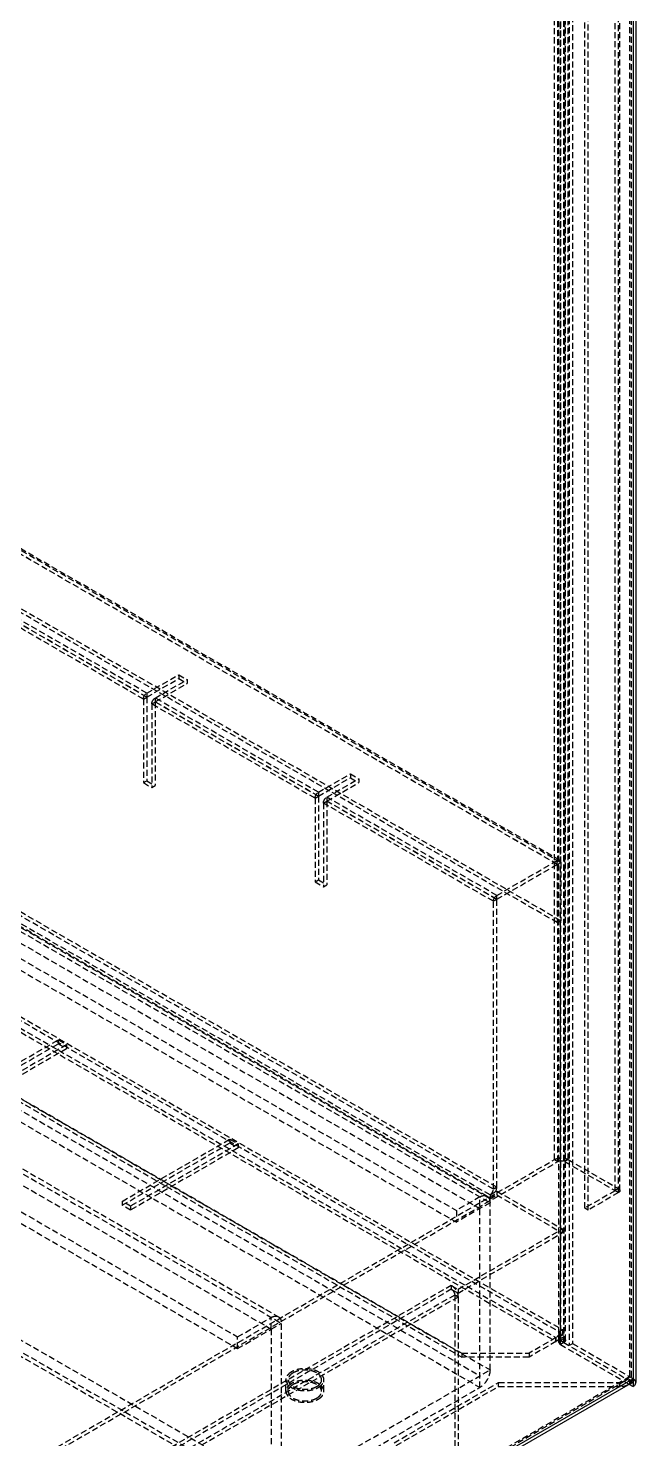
# Model space of a CAD drawing. Header units: millimetres. Extents: x 10653 to 40244, y 19163 to 29561.
# Drawn here: x 20534.3 to 20661.9, y 28958.1 to 29254.2 of the extents above; entities that cross this region are included whole.
import ezdxf

# ---------------------------------------------------------------- set-up
doc = ezdxf.new("R2010")
doc.units = ezdxf.units.MM
doc.linetypes.add('HIDDEN', pattern=[1.905, 1.27, -0.635])
doc.layers.add('02___PRT_ALL_AXES', color=7, linetype='Continuous')
doc.layers.add('DEFAULT_2', color=8, linetype='HIDDEN')

msp = doc.modelspace()

# ---------------------------------------------------------------- linework, layer by layer
at = {"color": 3, "linetype": 'Continuous'}
for p, q in [((20661.936, 29378.146), (20661.936, 28969.895)), ((20661.35, 29377.329), (20661.35, 28969.078)), ((20661.35, 28970.711), (20365.78, 28800.065)), ((20660.228, 28969.387), (20366.073, 28799.558))]:
    msp.add_line(p, q, dxfattribs=at)
at = {"color": 7, "linetype": 'Continuous'}
for p, q in [((20660.492, 28969.574), (20661.35, 28969.078)), ((20660.643, 28969.693), (20660.643, 28969.486))]:
    msp.add_line(p, q, dxfattribs=at)
at = {"color": 3, "linetype": 'Continuous'}
for centre, radius, start, end in [((20659.013, 28971.491), 2.429, 300.0247, 309.2938), ((20658.988, 28971.522), 2.469, 309.28277, 311.2129)]:
    msp.add_arc(centre, radius, start, end, dxfattribs=at)
for points, knots in [([(20661.35, 28970.711), (20661.307, 28970.61), (20661.123, 28970.223), (20660.854, 28969.874), (20660.615, 28969.664)], [0, 0, 0, 0, 0.2563888, 1, 1, 1, 1]), ([(20661.35, 28969.078), (20661.515, 28969.174), (20661.738, 28969.35), (20661.907, 28969.66), (20661.936, 28969.818), (20661.936, 28969.895)], [0, 0, 0, 0, 0.547692, 0.7815607, 1, 1, 1, 1])]:
    msp.add_open_spline(points, degree=3, knots=knots, dxfattribs=at)
at = {"layer": '02___PRT_ALL_AXES', "color": 8, "linetype": 'HIDDEN'}
for p, q in [((20588.907, 28968.057), (20588.907, 28970.507)), ((20595.907, 28968.057), (20595.907, 28970.507))]:
    msp.add_line(p, q, dxfattribs=at)
for points, knots in [([(20595.907, 28970.507), (20595.907, 28970.709), (20595.785, 28971.145), (20595.309, 28971.687), (20594.606, 28972.115), (20593.729, 28972.408), (20592.745, 28972.547), (20591.734, 28972.519), (20590.778, 28972.327), (20590.191, 28972.085), (20589.932, 28971.936)], [0, 0, 0, 0, 0.0869325, 0.1864008, 0.3037901, 0.4376061, 0.5821105, 0.7294286, 0.8711741, 1, 1, 1, 1]), ([(20589.932, 28971.936), (20589.778, 28971.847), (20589.5, 28971.655), (20589.167, 28971.305), (20588.956, 28970.918), (20588.907, 28970.64), (20588.907, 28970.507)], [0, 0, 0, 0, 0.2898034, 0.5490453, 0.7822298, 1, 1, 1, 1]), ([(20588.907, 28970.507), (20588.907, 28970.305), (20589.029, 28969.868), (20589.505, 28969.327), (20590.208, 28968.899), (20591.085, 28968.605), (20592.069, 28968.467), (20593.08, 28968.495), (20594.036, 28968.686), (20594.623, 28968.928), (20594.882, 28969.078)], [0, 0, 0, 0, 0.0869325, 0.1864008, 0.3037901, 0.4376061, 0.5821105, 0.7294286, 0.8711741, 1, 1, 1, 1]), ([(20589.932, 28969.486), (20589.778, 28969.398), (20589.5, 28969.206), (20589.167, 28968.856), (20588.956, 28968.469), (20588.907, 28968.191), (20588.907, 28968.058)], [0, 0, 0, 0, 0.2898034, 0.5490453, 0.7822298, 1, 1, 1, 1]), ([(20595.907, 28968.057), (20595.907, 28968.259), (20595.785, 28968.696), (20595.309, 28969.237), (20594.606, 28969.666), (20593.729, 28969.959), (20592.745, 28970.097), (20591.734, 28970.069), (20590.778, 28969.878), (20590.191, 28969.636), (20589.932, 28969.486)], [0, 0, 0, 0, 0.0869325, 0.1864008, 0.3037901, 0.4376061, 0.5821105, 0.7294286, 0.8711741, 1, 1, 1, 1]), ([(20594.882, 28969.078), (20595.035, 28969.167), (20595.314, 28969.359), (20595.647, 28969.709), (20595.858, 28970.096), (20595.907, 28970.373), (20595.907, 28970.507)], [0, 0, 0, 0, 0.2898034, 0.5490453, 0.7822298, 1, 1, 1, 1]), ([(20588.907, 28968.058), (20588.907, 28967.856), (20589.029, 28967.419), (20589.505, 28966.877), (20590.208, 28966.449), (20591.085, 28966.156), (20592.069, 28966.018), (20593.08, 28966.046), (20594.036, 28966.237), (20594.623, 28966.479), (20594.882, 28966.629)], [0, 0, 0, 0, 0.0869325, 0.1864008, 0.3037901, 0.4376061, 0.5821105, 0.7294286, 0.8711741, 1, 1, 1, 1]), ([(20594.882, 28966.629), (20595.035, 28966.717), (20595.314, 28966.909), (20595.647, 28967.259), (20595.858, 28967.646), (20595.907, 28967.924), (20595.907, 28968.057)], [0, 0, 0, 0, 0.2898034, 0.5490453, 0.7822298, 1, 1, 1, 1])]:
    msp.add_open_spline(points, degree=3, knots=knots, dxfattribs=at)
at = {"layer": 'DEFAULT_2', "color": 8, "linetype": 'HIDDEN'}
for p, q in [((20646.147, 29079.089), (20646.147, 29387.005)), ((20646.79, 28978.304), (20646.79, 29386.556)), ((20646.795, 28978.298), (20646.795, 29386.549)), ((20646.854, 28978.345), (20646.854, 29386.515)), ((20647.147, 28978.753), (20647.147, 29386.346)), ((20647.915, 29385.902), (20647.915, 28977.651)), ((20648.622, 29386.311), (20648.622, 28978.059)), ((20644.874, 29016.721), (20644.874, 29380.881)), ((20645.79, 28978.304), (20645.79, 29381.176)), ((20646.087, 28977.89), (20646.087, 29381.212)), ((20647.703, 29016.721), (20647.703, 29380.881)), ((20660.936, 29378.146), (20660.936, 28969.895)), ((20645.581, 29016.313), (20645.581, 29377.329)), ((20646.995, 29016.313), (20646.995, 29377.329)), ((20660.643, 29376.386), (20660.643, 28969.693)), ((20657.584, 29010.179), (20657.584, 29374.359)), ((20657.592, 29010.189), (20657.592, 29374.349)), ((20658.292, 29009.771), (20658.292, 29374.768)), ((20658.592, 29010.189), (20658.592, 29374.349)), ((20651.238, 29006.515), (20651.238, 29370.675)), ((20651.945, 29006.107), (20651.945, 29370.267)), ((20645.44, 29078.68), (20356.221, 29245.657)), ((20645.437, 29078.688), (20356.229, 29245.658)), ((20645.44, 29066.446), (20356.232, 29233.416)), ((20646.147, 29066.854), (20356.939, 29233.825)), ((20646.147, 29079.089), (20381.319, 29231.984)), ((20645.937, 29079.554), (20381.616, 29232.156)), ((20632.712, 29010.924), (20343.504, 29177.894)), ((20631.298, 29008.474), (20342.09, 29175.445)), ((20342.797, 29174.22), (20631.298, 29007.658)), ((20630.676, 29009.031), (20344.297, 29174.369)), ((20337.847, 29171.362), (20624.227, 29006.025)), ((20342.797, 29171.771), (20629.176, 29006.433)), ((20632.005, 29010.516), (20350.649, 29172.953)), ((20631.298, 29009.291), (20350.649, 29171.32)), ((20337.847, 29168.913), (20624.227, 29003.575)), ((20298.957, 29148.909), (20587.457, 28982.347)), ((20300.457, 29149.058), (20586.836, 28983.72)), ((20291.886, 29144.827), (20578.265, 28979.489)), ((20298.957, 29146.459), (20585.336, 28981.122)), ((20359.202, 29144.418), (20645.157, 28979.325)), ((20360.192, 29145.479), (20645.864, 28980.55)), ((20360.899, 29145.887), (20646.571, 28980.958)), ((20291.886, 29142.377), (20578.265, 28977.04)), ((20359.485, 29143.438), (20645.157, 28978.509)), ((20344.918, 29137.886), (20631.298, 28972.548)), ((20345.271, 29135.232), (20629.176, 28971.323)), ((20342.797, 29134.211), (20629.176, 28968.874)), ((20353.828, 29132.824), (20625.358, 28976.059)), ((20558.465, 29113.381), (20524.171, 29133.181)), ((20559.173, 29113.789), (20524.878, 29133.589)), ((20559.184, 29114.625), (20524.889, 29134.425)), ((20559.184, 29113.809), (20524.889, 29133.608)), ((20353.828, 29132.007), (20625.358, 28975.243)), ((20559.184, 29114.625), (20565.89, 29118.497)), ((20559.184, 29113.809), (20565.89, 29117.68)), ((20560.952, 29113.604), (20567.658, 29117.476)), ((20565.89, 29118.497), (20567.658, 29117.476)), ((20565.89, 29118.497), (20565.89, 29117.68)), ((20565.89, 29117.68), (20567.658, 29116.66)), ((20567.658, 29117.476), (20567.658, 29116.66)), ((20559.184, 29114.625), (20559.184, 29113.809)), ((20560.952, 29112.788), (20567.658, 29116.66)), ((20298.957, 29111.35), (20587.457, 28944.788)), ((20301.078, 29112.575), (20587.457, 28947.237)), ((20558.465, 29113.381), (20559.173, 29113.789)), ((20558.465, 29113.381), (20558.465, 29095.839)), ((20559.173, 29113.789), (20559.173, 29096.247)), ((20560.233, 29112.36), (20560.94, 29112.768)), ((20594.528, 29092.561), (20560.233, 29112.36)), ((20560.233, 29112.36), (20560.233, 29094.818)), ((20595.235, 29092.969), (20560.94, 29112.768)), ((20560.94, 29112.768), (20560.94, 29095.227)), ((20595.246, 29093.805), (20560.952, 29113.604)), ((20560.952, 29113.604), (20560.952, 29112.788)), ((20595.246, 29092.988), (20560.952, 29112.788)), ((20585.957, 28944.639), (20299.578, 29109.976)), ((20595.246, 29093.805), (20601.953, 29097.677)), ((20595.246, 29092.988), (20601.953, 29096.86)), ((20597.014, 29092.784), (20603.72, 29096.656)), ((20601.953, 29097.677), (20603.72, 29096.656)), ((20601.953, 29097.677), (20601.953, 29096.86)), ((20601.953, 29096.86), (20603.72, 29095.84)), ((20603.72, 29096.656), (20603.72, 29095.84)), ((20558.465, 29095.839), (20559.173, 29096.247)), ((20558.465, 29095.839), (20560.233, 29094.818)), ((20559.173, 29096.247), (20560.94, 29095.227)), ((20560.233, 29094.818), (20560.94, 29095.227)), ((20595.246, 29093.805), (20595.246, 29092.988)), ((20597.014, 29091.968), (20603.72, 29095.84)), ((20594.528, 29092.561), (20595.235, 29092.969)), ((20594.528, 29092.561), (20594.528, 29075.019)), ((20595.235, 29092.969), (20595.235, 29075.427)), ((20596.296, 29091.54), (20597.003, 29091.948)), ((20632.005, 29070.924), (20596.296, 29091.54)), ((20596.296, 29091.54), (20596.296, 29073.998)), ((20632.712, 29071.332), (20597.003, 29091.948)), ((20597.003, 29091.948), (20597.003, 29074.406)), ((20632.723, 29072.168), (20597.014, 29092.784)), ((20597.014, 29092.784), (20597.014, 29091.968)), ((20632.723, 29071.352), (20597.014, 29091.968)), ((20632.723, 29072.168), (20645.429, 29079.503)), ((20645.429, 29078.687), (20645.429, 29079.503)), ((20645.44, 29078.68), (20646.147, 29079.089)), ((20646.147, 29079.089), (20646.147, 29066.854)), ((20632.723, 29071.352), (20645.429, 29078.687)), ((20645.44, 29078.68), (20645.44, 29066.446)), ((20594.528, 29075.019), (20595.235, 29075.427)), ((20594.528, 29075.019), (20596.296, 29073.998)), ((20595.235, 29075.427), (20597.003, 29074.406)), ((20596.296, 29073.998), (20597.003, 29074.406)), ((20632.712, 29071.332), (20632.005, 29070.924)), ((20632.005, 29010.516), (20632.005, 29070.924)), ((20632.712, 29010.924), (20632.712, 29071.332)), ((20632.723, 29071.352), (20632.723, 29072.168)), ((20645.44, 29066.446), (20646.147, 29066.854)), ((20646.147, 28978.753), (20646.147, 29066.854)), ((20517.948, 29028.764), (20540.576, 29041.828)), ((20517.948, 29027.947), (20540.576, 29041.011)), ((20542.343, 29040.807), (20519.716, 29027.743)), ((20540.576, 29041.828), (20542.343, 29040.807)), ((20540.576, 29041.828), (20540.576, 29041.011)), ((20540.576, 29041.011), (20542.343, 29039.99)), ((20542.343, 29040.807), (20542.343, 29039.99)), ((20542.343, 29039.99), (20519.716, 29026.927)), ((20554.011, 29007.943), (20576.638, 29021.007)), ((20554.011, 29007.127), (20576.638, 29020.191)), ((20578.406, 29019.987), (20555.779, 29006.923)), ((20576.638, 29021.007), (20578.406, 29019.987)), ((20576.638, 29021.007), (20576.638, 29020.191)), ((20576.638, 29020.191), (20578.406, 29019.17)), ((20578.406, 29019.987), (20578.406, 29019.17)), ((20360.618, 28852.607), (20644.874, 29016.721)), ((20578.406, 29019.17), (20555.779, 29006.106)), ((20644.874, 29016.721), (20645.581, 29016.313)), ((20647.703, 29016.721), (20646.995, 29016.313)), ((20647.703, 29016.721), (20658.292, 29010.608)), ((20361.326, 28852.199), (20645.581, 29016.313)), ((20646.995, 29016.313), (20657.584, 29010.199)), ((20632.71, 29010.834), (20632.004, 29010.471)), ((20632.712, 29010.924), (20632.005, 29010.516)), ((20555.779, 29006.923), (20554.011, 29007.943)), ((20554.011, 29007.943), (20554.011, 29007.127)), ((20629.176, 29008.883), (20624.227, 29006.025)), ((20629.176, 28968.874), (20629.176, 29008.883)), ((20631.298, 29009.291), (20632.712, 29010.107)), ((20631.298, 29009.291), (20631.298, 29008.474)), ((20631.298, 29008.474), (20632.712, 29009.291)), ((20632.712, 29010.107), (20646.501, 29002.147)), ((20632.712, 29010.107), (20632.712, 29009.291)), ((20632.712, 29009.291), (20646.501, 29001.33)), ((20657.584, 29010.179), (20651.238, 29006.515)), ((20658.292, 29009.771), (20651.945, 29006.107)), ((20658.292, 29010.608), (20657.584, 29010.199)), ((20658.292, 29009.771), (20657.584, 29010.179)), ((20555.779, 29006.106), (20554.011, 29007.127)), ((20555.779, 29006.923), (20555.779, 29006.106)), ((20631.298, 29007.658), (20624.227, 29003.575)), ((20624.227, 29006.025), (20624.227, 29003.575)), ((20631.298, 28972.548), (20631.298, 29007.658)), ((20651.945, 29006.107), (20651.238, 29006.515)), ((20624.58, 28989.491), (20646.501, 29002.147)), ((20646.501, 29002.147), (20646.501, 29001.33)), ((20624.58, 28988.675), (20646.501, 29001.33)), ((20623.166, 28990.308), (20399.014, 28860.894)), ((20623.166, 28990.308), (20624.58, 28989.491)), ((20623.166, 28990.308), (20623.166, 28989.491)), ((20623.873, 28988.266), (20365.78, 28839.257)), ((20623.166, 28989.491), (20399.014, 28860.078)), ((20624.58, 28987.858), (20400.428, 28858.445)), ((20623.166, 28989.491), (20624.58, 28988.675)), ((20624.578, 28987.948), (20623.872, 28988.311)), ((20624.58, 28987.858), (20623.873, 28988.266)), ((20623.873, 28988.266), (20623.873, 28950.728)), ((20624.58, 28989.491), (20624.58, 28988.675)), ((20624.58, 28987.858), (20624.58, 28950.319)), ((20578.265, 28979.489), (20585.336, 28983.571)), ((20578.265, 28977.04), (20585.336, 28981.122)), ((20585.336, 28981.122), (20585.336, 28983.571)), ((20585.336, 28981.122), (20587.457, 28982.347)), ((20585.336, 28981.122), (20585.336, 28946.012)), ((20587.457, 28944.788), (20587.457, 28982.347)), ((20578.265, 28977.04), (20578.265, 28979.489)), ((20645.157, 28979.325), (20639.5, 28976.059)), ((20645.157, 28978.509), (20639.5, 28975.243)), ((20645.157, 28978.509), (20645.157, 28979.325)), ((20645.234, 28978.555), (20645.195, 28979.348)), ((20646.571, 28980.958), (20645.864, 28980.55)), ((20645.864, 28980.55), (20645.864, 28978.917)), ((20646.571, 28979.325), (20645.864, 28978.917)), ((20645.864, 28978.917), (20646.854, 28978.345)), ((20646.854, 28979.162), (20646.087, 28978.719)), ((20646.795, 28978.311), (20646.087, 28978.719)), ((20646.795, 28978.298), (20646.087, 28977.89)), ((20646.571, 28980.958), (20646.571, 28979.325)), ((20646.571, 28979.325), (20646.854, 28979.162)), ((20646.854, 28978.345), (20646.795, 28978.311)), ((20646.795, 28978.298), (20661.35, 28969.895)), ((20625.358, 28976.059), (20639.5, 28976.059)), ((20625.358, 28976.059), (20625.358, 28975.243)), ((20639.5, 28975.243), (20625.358, 28975.243)), ((20639.5, 28976.059), (20639.5, 28975.243)), ((20646.087, 28977.89), (20660.492, 28969.574)), ((20648.622, 28978.059), (20647.915, 28977.651)), ((20661.35, 28970.711), (20648.622, 28978.059)), ((20585.336, 28946.012), (20631.298, 28972.548)), ((20660.643, 28971.119), (20365.073, 28800.473)), ((20659.728, 28970.253), (20365.573, 28800.424)), ((20588.407, 28968.057), (20588.407, 28970.507)), ((20596.407, 28968.057), (20596.407, 28970.507)), ((20611.145, 28957.239), (20633.066, 28969.895)), ((20633.066, 28969.895), (20658.521, 28969.895)), ((20633.066, 28969.078), (20633.066, 28969.895)), ((20658.521, 28969.078), (20658.521, 28969.895)), ((20658.646, 28969.065), (20658.608, 28969.902)), ((20661.35, 28969.895), (20660.643, 28969.486)), ((20365.78, 28814.762), (20633.066, 28969.078)), ((20587.457, 28944.788), (20629.176, 28968.874)), ((20633.066, 28969.078), (20658.521, 28969.078))]:
    msp.add_line(p, q, dxfattribs=at)
for centre, radius, start, end in [((20630.749, 29010.924), 1.963, 357.35912, 359.98252), ((20631.024, 29010.516), 0.981, 357.35912, 359.98252), ((20629.539, 29011.156), 3.2, 338.71825, 340.0656), ((20629.615, 29011.128), 3.119, 340.06493, 341.68161), ((20622.892, 28988.266), 0.981, 0.01748, 2.6409), ((20621.408, 28987.626), 3.2, 19.93458, 21.28195), ((20621.484, 28987.654), 3.119, 18.31856, 19.93526), ((20622.618, 28987.857), 1.963, 0.01748, 2.6409), ((20644.666, 28980.175), 0.981, 300.01734, 302.6408), ((20644.175, 28980.208), 1.963, 300.01734, 302.6408), ((20658.303, 28973.036), 3.149, 273.96675, 275.54236), ((20658.942, 28972.355), 3.303, 262.68911, 264.85734)]:
    msp.add_arc(centre, radius, start, end, dxfattribs=at)
for points, knots in [([(20558.465, 29113.381), (20558.465, 29113.627), (20558.634, 29114.113), (20558.971, 29114.502), (20559.184, 29114.625)], [0, 0, 0, 0, 0.5000017, 1, 1, 1, 1]), ([(20560.233, 29112.36), (20560.233, 29112.606), (20560.401, 29113.093), (20560.738, 29113.481), (20560.952, 29113.604)], [0, 0, 0, 0, 0.5000017, 1, 1, 1, 1]), ([(20594.528, 29092.561), (20594.528, 29092.807), (20594.696, 29093.293), (20595.033, 29093.682), (20595.246, 29093.805)], [0, 0, 0, 0, 0.5000017, 1, 1, 1, 1]), ([(20596.296, 29091.54), (20596.296, 29091.786), (20596.464, 29092.272), (20596.801, 29092.661), (20597.014, 29092.784)], [0, 0, 0, 0, 0.5000017, 1, 1, 1, 1]), ([(20645.429, 29079.503), (20645.513, 29079.552), (20645.68, 29079.622), (20645.868, 29079.593), (20645.937, 29079.554)], [0, 0, 0, 0, 0.550749, 1, 1, 1, 1]), ([(20645.937, 29079.554), (20646.005, 29079.514), (20646.123, 29079.366), (20646.147, 29079.186), (20646.147, 29079.089)], [0, 0, 0, 0, 0.4492489, 1, 1, 1, 1]), ([(20645.429, 29078.687), (20645.43, 29078.688), (20645.433, 29078.689), (20645.436, 29078.689), (20645.437, 29078.689)], [0, 0, 0, 0, 0.5477135, 1, 1, 1, 1]), ([(20645.437, 29078.689), (20645.438, 29078.688), (20645.439, 29078.685), (20645.438, 29078.683), (20645.437, 29078.681)], [0, 0, 0, 0, 0.3435877, 1, 1, 1, 1]), ([(20632.005, 29070.924), (20632.005, 29071.17), (20632.173, 29071.656), (20632.51, 29072.045), (20632.723, 29072.168)], [0, 0, 0, 0, 0.5000017, 1, 1, 1, 1]), ([(20644.874, 29016.721), (20645.075, 29016.837), (20645.542, 29017.006), (20646.288, 29017.087), (20647.035, 29017.006), (20647.502, 29016.837), (20647.703, 29016.721)], [0, 0, 0, 0, 0.2372244, 0.4999995, 0.7627748, 1, 1, 1, 1]), ([(20645.581, 29016.313), (20645.791, 29016.434), (20646.288, 29016.53), (20646.786, 29016.434), (20646.995, 29016.313)], [0, 0, 0, 0, 0.4999995, 1, 1, 1, 1]), ([(20632.576, 29010.148), (20632.596, 29010.206), (20632.662, 29010.43), (20632.702, 29010.662), (20632.71, 29010.834)], [0, 0, 0, 0, 0.2625158, 1, 1, 1, 1]), ([(20629.176, 29008.883), (20629.308, 29008.959), (20629.57, 29009.083), (20629.972, 29009.18), (20630.35, 29009.171), (20630.577, 29009.088), (20630.676, 29009.031)], [0, 0, 0, 0, 0.2896998, 0.5490836, 0.7822135, 1, 1, 1, 1]), ([(20630.676, 29009.031), (20630.786, 29008.968), (20630.99, 29008.789), (20631.119, 29008.553), (20631.169, 29008.424)], [0, 0, 0, 0, 0.4796281, 1, 1, 1, 1]), ([(20631.169, 29008.424), (20631.191, 29008.368), (20631.271, 29008.12), (20631.298, 29007.857), (20631.298, 29007.658)], [0, 0, 0, 0, 0.2322205, 1, 1, 1, 1]), ([(20631.298, 29009.291), (20631.5, 29009.408), (20631.825, 29009.775), (20631.993, 29010.234), (20632.004, 29010.471)], [0, 0, 0, 0, 0.4965756, 1, 1, 1, 1]), ([(20631.298, 29008.474), (20631.57, 29008.632), (20632.062, 29009.095), (20632.396, 29009.673), (20632.521, 29009.994)], [0, 0, 0, 0, 0.4771774, 1, 1, 1, 1]), ([(20657.584, 29010.199), (20657.587, 29010.198), (20657.591, 29010.195), (20657.592, 29010.189), (20657.592, 29010.187)], [0, 0, 0, 0, 0.5494209, 1, 1, 1, 1]), ([(20657.592, 29010.187), (20657.591, 29010.186), (20657.589, 29010.182), (20657.586, 29010.18), (20657.584, 29010.179)], [0, 0, 0, 0, 0.4599825, 1, 1, 1, 1]), ([(20658.292, 29010.608), (20658.376, 29010.559), (20658.522, 29010.447), (20658.592, 29010.269), (20658.592, 29010.189)], [0, 0, 0, 0, 0.5507874, 1, 1, 1, 1]), ([(20658.592, 29010.189), (20658.592, 29010.109), (20658.522, 29009.931), (20658.376, 29009.82), (20658.292, 29009.771)], [0, 0, 0, 0, 0.4492133, 1, 1, 1, 1]), ([(20623.166, 28990.308), (20623.438, 28990.15), (20623.93, 28989.687), (20624.264, 28989.109), (20624.389, 28988.788)], [0, 0, 0, 0, 0.4771779, 1, 1, 1, 1]), ([(20623.166, 28989.491), (20623.368, 28989.374), (20623.693, 28989.007), (20623.861, 28988.548), (20623.872, 28988.311)], [0, 0, 0, 0, 0.4965761, 1, 1, 1, 1]), ([(20624.445, 28988.634), (20624.464, 28988.576), (20624.531, 28988.352), (20624.57, 28988.12), (20624.578, 28987.948)], [0, 0, 0, 0, 0.2625157, 1, 1, 1, 1]), ([(20585.336, 28983.571), (20585.467, 28983.647), (20585.729, 28983.77), (20586.131, 28983.868), (20586.509, 28983.86), (20586.737, 28983.777), (20586.836, 28983.72)], [0, 0, 0, 0, 0.2881159, 0.5482209, 0.782232, 1, 1, 1, 1]), ([(20586.836, 28983.72), (20586.935, 28983.663), (20587.121, 28983.507), (20587.317, 28983.183), (20587.433, 28982.786), (20587.457, 28982.498), (20587.457, 28982.347)], [0, 0, 0, 0, 0.2177665, 0.4517769, 0.7118826, 1, 1, 1, 1]), ([(20645.864, 28980.55), (20645.864, 28980.316), (20645.708, 28979.851), (20645.395, 28979.476), (20645.195, 28979.348)], [0, 0, 0, 0, 0.4965788, 1, 1, 1, 1]), ([(20646.571, 28980.958), (20646.571, 28980.735), (20646.49, 28980.264), (20646.206, 28979.597), (20645.786, 28979.001), (20645.426, 28978.678), (20645.234, 28978.555)], [0, 0, 0, 0, 0.2356696, 0.4966806, 0.7594876, 1, 1, 1, 1]), ([(20646.087, 28978.719), (20646.003, 28978.671), (20645.859, 28978.56), (20645.79, 28978.384), (20645.79, 28978.304)], [0, 0, 0, 0, 0.5507517, 1, 1, 1, 1]), ([(20645.79, 28978.304), (20645.79, 28978.225), (20645.859, 28978.049), (20646.003, 28977.938), (20646.087, 28977.89)], [0, 0, 0, 0, 0.4492476, 1, 1, 1, 1]), ([(20646.795, 28978.311), (20646.793, 28978.31), (20646.791, 28978.308), (20646.789, 28978.306), (20646.789, 28978.304)], [0, 0, 0, 0, 0.5477154, 1, 1, 1, 1]), ([(20646.789, 28978.304), (20646.789, 28978.304), (20646.791, 28978.301), (20646.794, 28978.301), (20646.795, 28978.301)], [0, 0, 0, 0, 0.3435845, 1, 1, 1, 1]), ([(20646.854, 28979.162), (20646.937, 28979.114), (20647.079, 28979.005), (20647.147, 28978.831), (20647.147, 28978.753)], [0, 0, 0, 0, 0.5507874, 1, 1, 1, 1]), ([(20647.147, 28978.753), (20647.147, 28978.676), (20647.079, 28978.502), (20646.937, 28978.393), (20646.854, 28978.345)], [0, 0, 0, 0, 0.4492133, 1, 1, 1, 1]), ([(20595.235, 28968.874), (20595.318, 28968.932), (20595.442, 28969.019), (20595.586, 28969.121), (20595.659, 28969.171), (20595.699, 28969.201), (20595.733, 28969.221), (20595.753, 28969.247), (20595.785, 28969.28), (20595.838, 28969.338), (20595.915, 28969.421), (20595.992, 28969.504), (20596.046, 28969.561), (20596.076, 28969.595), (20596.102, 28969.619), (20596.113, 28969.647), (20596.133, 28969.682), (20596.166, 28969.745), (20596.214, 28969.835), (20596.261, 28969.925), (20596.295, 28969.988), (20596.313, 28970.024), (20596.331, 28970.05), (20596.332, 28970.079), (20596.34, 28970.117), (20596.351, 28970.184), (20596.368, 28970.279), (20596.384, 28970.374), (20596.396, 28970.44), (20596.401, 28970.478), (20596.41, 28970.507), (20596.401, 28970.535), (20596.396, 28970.572), (20596.384, 28970.638), (20596.369, 28970.731), (20596.353, 28970.825), (20596.342, 28970.89), (20596.335, 28970.927), (20596.333, 28970.956), (20596.316, 28970.982), (20596.298, 28971.018), (20596.265, 28971.081), (20596.218, 28971.171), (20596.171, 28971.261), (20596.138, 28971.324), (20596.118, 28971.36), (20596.108, 28971.388), (20596.081, 28971.412), (20596.052, 28971.445), (20595.998, 28971.503), (20595.922, 28971.586), (20595.845, 28971.669), (20595.792, 28971.727), (20595.761, 28971.76), (20595.741, 28971.786), (20595.706, 28971.807), (20595.666, 28971.837), (20595.613, 28971.874), (20595.55, 28971.918), (20595.466, 28971.977), (20595.383, 28972.037), (20595.297, 28972.095), (20595.239, 28972.142), (20595.159, 28972.175), (20595.06, 28972.224), (20594.933, 28972.283), (20594.808, 28972.343), (20594.707, 28972.39), (20594.635, 28972.429), (20594.545, 28972.452), (20594.432, 28972.489), (20594.288, 28972.532), (20594.145, 28972.577), (20594.029, 28972.612), (20593.946, 28972.642), (20593.85, 28972.655), (20593.727, 28972.678), (20593.571, 28972.705), (20593.415, 28972.733), (20593.29, 28972.753), (20593.199, 28972.774), (20593.098, 28972.776), (20592.967, 28972.784), (20592.802, 28972.793), (20592.637, 28972.803), (20592.506, 28972.81), (20592.406, 28972.82), (20592.31, 28972.81), (20592.18, 28972.804), (20592.018, 28972.794), (20591.856, 28972.786), (20591.727, 28972.777), (20591.629, 28972.775), (20591.537, 28972.755), (20591.412, 28972.735), (20591.256, 28972.707), (20591.1, 28972.68), (20590.977, 28972.658), (20590.88, 28972.645), (20590.797, 28972.615), (20590.681, 28972.581), (20590.538, 28972.536), (20590.394, 28972.493), (20590.28, 28972.456), (20590.191, 28972.433), (20590.117, 28972.393), (20590.014, 28972.346), (20589.835, 28972.261), (20589.681, 28972.188), (20589.578, 28972.14)], [0, 0, 0, 0, 0.03125, 0.046875, 0.0546875, 0.0585938, 0.0625, 0.0664062, 0.0703125, 0.078125, 0.09375, 0.109375, 0.1171875, 0.1210938, 0.125, 0.1289062, 0.1328125, 0.140625, 0.15625, 0.171875, 0.1796875, 0.1835938, 0.1875, 0.1914062, 0.1953125, 0.203125, 0.21875, 0.234375, 0.2421875, 0.2460938, 0.25, 0.2539062, 0.2578125, 0.265625, 0.28125, 0.296875, 0.3046875, 0.3085938, 0.3125, 0.3164062, 0.3203125, 0.328125, 0.34375, 0.359375, 0.3671875, 0.3710938, 0.375, 0.3789062, 0.3828125, 0.390625, 0.40625, 0.421875, 0.4296875, 0.4335938, 0.4375, 0.4414062, 0.4453125, 0.453125, 0.4609375, 0.46875, 0.484375, 0.4921875, 0.5, 0.5078125, 0.515625, 0.53125, 0.546875, 0.5546875, 0.5625, 0.5703125, 0.578125, 0.59375, 0.609375, 0.6171875, 0.625, 0.6328125, 0.640625, 0.65625, 0.671875, 0.6796875, 0.6875, 0.6953125, 0.703125, 0.71875, 0.734375, 0.7421875, 0.75, 0.7578125, 0.765625, 0.78125, 0.796875, 0.8046875, 0.8125, 0.8203125, 0.828125, 0.84375, 0.859375, 0.8671875, 0.875, 0.8828125, 0.890625, 0.90625, 0.921875, 0.9296875, 0.9375, 0.9453125, 0.953125, 0.96875, 1, 1, 1, 1]), ([(20631.298, 28972.548), (20631.298, 28972.2), (20631.167, 28971.467), (20630.713, 28970.436), (20630.048, 28969.528), (20629.478, 28969.048), (20629.176, 28968.874)], [0, 0, 0, 0, 0.2372386, 0.5000016, 0.7627638, 1, 1, 1, 1]), ([(20589.578, 28972.14), (20589.496, 28972.082), (20589.372, 28971.995), (20589.228, 28971.893), (20589.155, 28971.843), (20589.114, 28971.813), (20589.081, 28971.792), (20589.06, 28971.767), (20589.029, 28971.734), (20588.976, 28971.676), (20588.898, 28971.593), (20588.822, 28971.51), (20588.767, 28971.452), (20588.738, 28971.419), (20588.711, 28971.395), (20588.7, 28971.367), (20588.68, 28971.332), (20588.648, 28971.269), (20588.6, 28971.179), (20588.553, 28971.089), (20588.519, 28971.026), (20588.501, 28970.99), (20588.483, 28970.964), (20588.482, 28970.935), (20588.474, 28970.897), (20588.463, 28970.83), (20588.446, 28970.735), (20588.43, 28970.64), (20588.418, 28970.573), (20588.413, 28970.535), (20588.404, 28970.507), (20588.412, 28970.479), (20588.418, 28970.441), (20588.429, 28970.376), (20588.445, 28970.283), (20588.461, 28970.189), (20588.472, 28970.124), (20588.479, 28970.086), (20588.48, 28970.058), (20588.498, 28970.031), (20588.516, 28969.995), (20588.549, 28969.933), (20588.596, 28969.843), (20588.643, 28969.753), (20588.675, 28969.69), (20588.695, 28969.654), (20588.706, 28969.626), (20588.732, 28969.602), (20588.762, 28969.569), (20588.816, 28969.511), (20588.892, 28969.428), (20588.969, 28969.345), (20589.021, 28969.287), (20589.053, 28969.254), (20589.073, 28969.228), (20589.107, 28969.207), (20589.148, 28969.177), (20589.201, 28969.14), (20589.264, 28969.096), (20589.348, 28969.037), (20589.431, 28968.977), (20589.516, 28968.919), (20589.575, 28968.871), (20589.655, 28968.839), (20589.754, 28968.79), (20589.88, 28968.731), (20590.005, 28968.671), (20590.107, 28968.624), (20590.179, 28968.585), (20590.269, 28968.562), (20590.382, 28968.525), (20590.526, 28968.482), (20590.669, 28968.437), (20590.784, 28968.402), (20590.868, 28968.372), (20590.964, 28968.359), (20591.087, 28968.336), (20591.243, 28968.309), (20591.398, 28968.281), (20591.523, 28968.26), (20591.615, 28968.24), (20591.716, 28968.238), (20591.847, 28968.229), (20592.012, 28968.221), (20592.176, 28968.21), (20592.308, 28968.204), (20592.407, 28968.194), (20592.504, 28968.204), (20592.634, 28968.21), (20592.795, 28968.22), (20592.957, 28968.228), (20593.086, 28968.237), (20593.185, 28968.238), (20593.277, 28968.259), (20593.402, 28968.279), (20593.557, 28968.307), (20593.714, 28968.333), (20593.837, 28968.356), (20593.933, 28968.369), (20594.017, 28968.399), (20594.133, 28968.433), (20594.276, 28968.478), (20594.42, 28968.521), (20594.534, 28968.558), (20594.623, 28968.581), (20594.697, 28968.62), (20594.8, 28968.668), (20594.979, 28968.753), (20595.133, 28968.826), (20595.235, 28968.874)], [0, 0, 0, 0, 0.03125, 0.046875, 0.0546875, 0.0585938, 0.0625, 0.0664062, 0.0703125, 0.078125, 0.09375, 0.109375, 0.1171875, 0.1210938, 0.125, 0.1289062, 0.1328125, 0.140625, 0.15625, 0.171875, 0.1796875, 0.1835938, 0.1875, 0.1914062, 0.1953125, 0.203125, 0.21875, 0.234375, 0.2421875, 0.2460938, 0.25, 0.2539062, 0.2578125, 0.265625, 0.28125, 0.296875, 0.3046875, 0.3085938, 0.3125, 0.3164062, 0.3203125, 0.328125, 0.34375, 0.359375, 0.3671875, 0.3710938, 0.375, 0.3789062, 0.3828125, 0.390625, 0.40625, 0.421875, 0.4296875, 0.4335938, 0.4375, 0.4414062, 0.4453125, 0.453125, 0.4609375, 0.46875, 0.484375, 0.4921875, 0.5, 0.5078125, 0.515625, 0.53125, 0.546875, 0.5546875, 0.5625, 0.5703125, 0.578125, 0.59375, 0.609375, 0.6171875, 0.625, 0.6328125, 0.640625, 0.65625, 0.671875, 0.6796875, 0.6875, 0.6953125, 0.703125, 0.71875, 0.734375, 0.7421875, 0.75, 0.7578125, 0.765625, 0.78125, 0.796875, 0.8046875, 0.8125, 0.8203125, 0.828125, 0.84375, 0.859375, 0.8671875, 0.875, 0.8828125, 0.890625, 0.90625, 0.921875, 0.9296875, 0.9375, 0.9453125, 0.953125, 0.96875, 1, 1, 1, 1]), ([(20589.578, 28969.69), (20589.496, 28969.632), (20589.372, 28969.545), (20589.228, 28969.444), (20589.155, 28969.393), (20589.114, 28969.364), (20589.081, 28969.343), (20589.06, 28969.317), (20589.029, 28969.284), (20588.976, 28969.226), (20588.898, 28969.144), (20588.822, 28969.061), (20588.767, 28969.003), (20588.738, 28968.97), (20588.711, 28968.945), (20588.7, 28968.918), (20588.68, 28968.882), (20588.648, 28968.819), (20588.6, 28968.729), (20588.553, 28968.64), (20588.519, 28968.577), (20588.501, 28968.541), (20588.483, 28968.514), (20588.482, 28968.485), (20588.474, 28968.447), (20588.463, 28968.381), (20588.446, 28968.286), (20588.43, 28968.191), (20588.418, 28968.124), (20588.413, 28968.086), (20588.404, 28968.057), (20588.412, 28968.029), (20588.418, 28967.992), (20588.429, 28967.927), (20588.445, 28967.833), (20588.461, 28967.74), (20588.472, 28967.674), (20588.479, 28967.637), (20588.48, 28967.609), (20588.498, 28967.582), (20588.516, 28967.546), (20588.549, 28967.483), (20588.596, 28967.393), (20588.643, 28967.303), (20588.675, 28967.24), (20588.695, 28967.204), (20588.706, 28967.177), (20588.732, 28967.153), (20588.762, 28967.119), (20588.816, 28967.061), (20588.892, 28966.978), (20588.969, 28966.896), (20589.021, 28966.837), (20589.053, 28966.804), (20589.073, 28966.779), (20589.107, 28966.757), (20589.148, 28966.728), (20589.201, 28966.691), (20589.264, 28966.646), (20589.348, 28966.587), (20589.431, 28966.528), (20589.516, 28966.469), (20589.575, 28966.422), (20589.655, 28966.389), (20589.754, 28966.341), (20589.88, 28966.282), (20590.005, 28966.221), (20590.107, 28966.175), (20590.179, 28966.136), (20590.269, 28966.112), (20590.382, 28966.076), (20590.526, 28966.032), (20590.669, 28965.987), (20590.784, 28965.953), (20590.868, 28965.922), (20590.964, 28965.91), (20591.087, 28965.886), (20591.243, 28965.86), (20591.398, 28965.832), (20591.523, 28965.811), (20591.615, 28965.79), (20591.716, 28965.789), (20591.847, 28965.78), (20592.012, 28965.771), (20592.176, 28965.761), (20592.308, 28965.755), (20592.407, 28965.745), (20592.504, 28965.754), (20592.634, 28965.76), (20592.795, 28965.77), (20592.957, 28965.779), (20593.086, 28965.787), (20593.185, 28965.789), (20593.277, 28965.809), (20593.402, 28965.83), (20593.557, 28965.857), (20593.714, 28965.884), (20593.837, 28965.907), (20593.933, 28965.919), (20594.017, 28965.95), (20594.133, 28965.984), (20594.276, 28966.028), (20594.42, 28966.072), (20594.534, 28966.108), (20594.623, 28966.131), (20594.697, 28966.171), (20594.8, 28966.218), (20594.979, 28966.304), (20595.133, 28966.376), (20595.235, 28966.424)], [0, 0, 0, 0, 0.03125, 0.046875, 0.0546875, 0.0585938, 0.0625, 0.0664062, 0.0703125, 0.078125, 0.09375, 0.109375, 0.1171875, 0.1210938, 0.125, 0.1289062, 0.1328125, 0.140625, 0.15625, 0.171875, 0.1796875, 0.1835938, 0.1875, 0.1914062, 0.1953125, 0.203125, 0.21875, 0.234375, 0.2421875, 0.2460938, 0.25, 0.2539062, 0.2578125, 0.265625, 0.28125, 0.296875, 0.3046875, 0.3085938, 0.3125, 0.3164062, 0.3203125, 0.328125, 0.34375, 0.359375, 0.3671875, 0.3710938, 0.375, 0.3789062, 0.3828125, 0.390625, 0.40625, 0.421875, 0.4296875, 0.4335938, 0.4375, 0.4414062, 0.4453125, 0.453125, 0.4609375, 0.46875, 0.484375, 0.4921875, 0.5, 0.5078125, 0.515625, 0.53125, 0.546875, 0.5546875, 0.5625, 0.5703125, 0.578125, 0.59375, 0.609375, 0.6171875, 0.625, 0.6328125, 0.640625, 0.65625, 0.671875, 0.6796875, 0.6875, 0.6953125, 0.703125, 0.71875, 0.734375, 0.7421875, 0.75, 0.7578125, 0.765625, 0.78125, 0.796875, 0.8046875, 0.8125, 0.8203125, 0.828125, 0.84375, 0.859375, 0.8671875, 0.875, 0.8828125, 0.890625, 0.90625, 0.921875, 0.9296875, 0.9375, 0.9453125, 0.953125, 0.96875, 1, 1, 1, 1]), ([(20595.235, 28966.424), (20595.318, 28966.482), (20595.442, 28966.569), (20595.586, 28966.671), (20595.659, 28966.722), (20595.699, 28966.751), (20595.733, 28966.772), (20595.753, 28966.798), (20595.785, 28966.831), (20595.838, 28966.889), (20595.915, 28966.971), (20595.992, 28967.054), (20596.046, 28967.112), (20596.076, 28967.145), (20596.102, 28967.169), (20596.113, 28967.197), (20596.133, 28967.233), (20596.166, 28967.296), (20596.214, 28967.385), (20596.261, 28967.475), (20596.295, 28967.538), (20596.313, 28967.574), (20596.331, 28967.6), (20596.332, 28967.63), (20596.34, 28967.667), (20596.351, 28967.734), (20596.368, 28967.829), (20596.384, 28967.924), (20596.396, 28967.991), (20596.401, 28968.029), (20596.41, 28968.058), (20596.401, 28968.085), (20596.396, 28968.123), (20596.384, 28968.188), (20596.369, 28968.282), (20596.353, 28968.375), (20596.342, 28968.441), (20596.335, 28968.478), (20596.333, 28968.506), (20596.316, 28968.533), (20596.298, 28968.569), (20596.265, 28968.632), (20596.218, 28968.722), (20596.171, 28968.812), (20596.138, 28968.875), (20596.118, 28968.91), (20596.108, 28968.938), (20596.081, 28968.962), (20596.052, 28968.996), (20595.998, 28969.053), (20595.922, 28969.136), (20595.845, 28969.219), (20595.792, 28969.277), (20595.761, 28969.31), (20595.741, 28969.336), (20595.706, 28969.357), (20595.666, 28969.387), (20595.613, 28969.424), (20595.55, 28969.469), (20595.466, 28969.528), (20595.383, 28969.587), (20595.297, 28969.645), (20595.239, 28969.693), (20595.159, 28969.725), (20595.06, 28969.774), (20594.933, 28969.833), (20594.808, 28969.893), (20594.707, 28969.94), (20594.635, 28969.979), (20594.545, 28970.002), (20594.432, 28970.039), (20594.288, 28970.083), (20594.145, 28970.128), (20594.029, 28970.162), (20593.946, 28970.192), (20593.85, 28970.205), (20593.727, 28970.228), (20593.571, 28970.255), (20593.415, 28970.283), (20593.29, 28970.304), (20593.199, 28970.324), (20593.098, 28970.326), (20592.967, 28970.335), (20592.802, 28970.344), (20592.637, 28970.354), (20592.506, 28970.36), (20592.406, 28970.37), (20592.31, 28970.36), (20592.18, 28970.354), (20592.018, 28970.344), (20591.856, 28970.336), (20591.727, 28970.327), (20591.629, 28970.326), (20591.537, 28970.306), (20591.412, 28970.285), (20591.256, 28970.257), (20591.1, 28970.231), (20590.977, 28970.208), (20590.88, 28970.195), (20590.797, 28970.165), (20590.681, 28970.131), (20590.538, 28970.086), (20590.394, 28970.043), (20590.28, 28970.007), (20590.191, 28969.984), (20590.117, 28969.944), (20590.014, 28969.897), (20589.835, 28969.811), (20589.681, 28969.739), (20589.578, 28969.69)], [0, 0, 0, 0, 0.03125, 0.046875, 0.0546875, 0.0585938, 0.0625, 0.0664062, 0.0703125, 0.078125, 0.09375, 0.109375, 0.1171875, 0.1210938, 0.125, 0.1289062, 0.1328125, 0.140625, 0.15625, 0.171875, 0.1796875, 0.1835938, 0.1875, 0.1914062, 0.1953125, 0.203125, 0.21875, 0.234375, 0.2421875, 0.2460938, 0.25, 0.2539062, 0.2578125, 0.265625, 0.28125, 0.296875, 0.3046875, 0.3085938, 0.3125, 0.3164062, 0.3203125, 0.328125, 0.34375, 0.359375, 0.3671875, 0.3710938, 0.375, 0.3789062, 0.3828125, 0.390625, 0.40625, 0.421875, 0.4296875, 0.4335938, 0.4375, 0.4414062, 0.4453125, 0.453125, 0.4609375, 0.46875, 0.484375, 0.4921875, 0.5, 0.5078125, 0.515625, 0.53125, 0.546875, 0.5546875, 0.5625, 0.5703125, 0.578125, 0.59375, 0.609375, 0.6171875, 0.625, 0.6328125, 0.640625, 0.65625, 0.671875, 0.6796875, 0.6875, 0.6953125, 0.703125, 0.71875, 0.734375, 0.7421875, 0.75, 0.7578125, 0.765625, 0.78125, 0.796875, 0.8046875, 0.8125, 0.8203125, 0.828125, 0.84375, 0.859375, 0.8671875, 0.875, 0.8828125, 0.890625, 0.90625, 0.921875, 0.9296875, 0.9375, 0.9453125, 0.953125, 0.96875, 1, 1, 1, 1]), ([(20660.228, 28969.387), (20659.996, 28969.253), (20659.474, 28969.061), (20658.921, 28969.04), (20658.646, 28969.065)], [0, 0, 0, 0, 0.4919993, 1, 1, 1, 1]), ([(20660.923, 28969.984), (20660.915, 28970.015), (20660.858, 28970.149), (20660.74, 28970.247), (20660.643, 28970.303)], [0, 0, 0, 0, 0.2215636, 1, 1, 1, 1]), ([(20660.643, 28969.486), (20660.725, 28969.534), (20660.867, 28969.643), (20660.936, 28969.817), (20660.936, 28969.895)], [0, 0, 0, 0, 0.5507659, 1, 1, 1, 1]), ([(20661.936, 28969.895), (20661.936, 28969.971), (20661.907, 28970.13), (20661.738, 28970.44), (20661.515, 28970.616), (20661.35, 28970.711)], [0, 0, 0, 0, 0.2184388, 0.4523073, 1, 1, 1, 1])]:
    msp.add_open_spline(points, degree=3, knots=knots, dxfattribs=at)
for points in [[(20559.173, 29113.789), (20559.173, 29113.795), (20559.176, 29113.807), (20559.182, 29113.805)], [(20560.94, 29112.768), (20560.94, 29112.775), (20560.944, 29112.786), (20560.95, 29112.784)], [(20595.235, 29092.969), (20595.235, 29092.975), (20595.239, 29092.986), (20595.245, 29092.985)], [(20597.003, 29091.948), (20597.003, 29091.954), (20597.007, 29091.966), (20597.012, 29091.964)], [(20632.712, 29071.332), (20632.712, 29071.338), (20632.715, 29071.349), (20632.721, 29071.347)], [(20659.728, 28970.253), (20659.389, 28970.058), (20658.997, 28969.94), (20658.608, 28969.902)], [(20660.643, 28971.119), (20660.408, 28970.771), (20660.092, 28970.463), (20659.728, 28970.253)], [(20660.936, 28969.895), (20660.936, 28969.925), (20660.931, 28969.955), (20660.923, 28969.984)]]:
    msp.add_open_spline(points, degree=3, dxfattribs=at)

doc.saveas('drawing.dxf')
